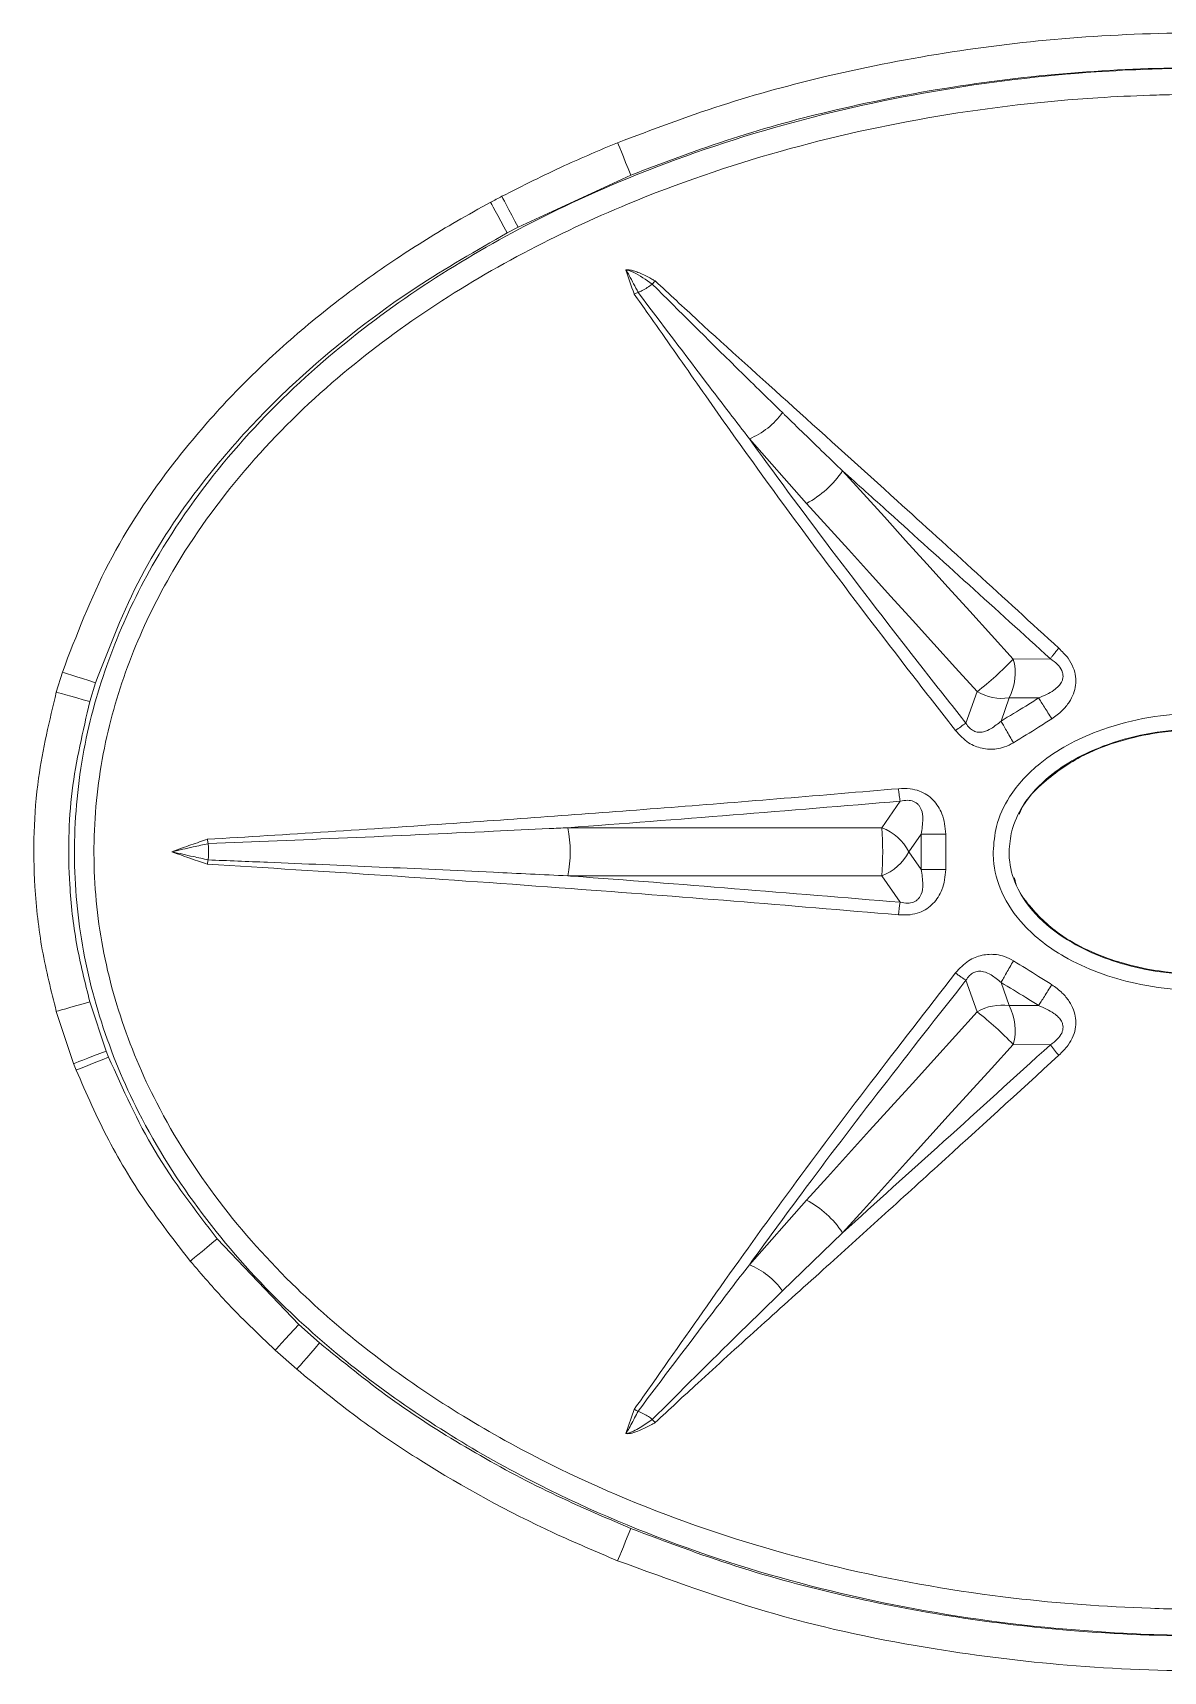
# Model space of a CAD drawing. Extents: x 36 to 784, y -97 to 961.
# Drawn here: x 183.6 to 248.4, y 769.4 to 863.3 of the extents above; entities that cross this region are included whole.
import ezdxf

# ---------------------------------------------------------------- set-up
doc = ezdxf.new("R2010")
doc.units = 0
doc.header["$LTSCALE"] = 23.1
doc.header["$MEASUREMENT"] = 0
doc.layers.get('0').update_dxf_attribs({"linetype": 'CONTINUOUS'})

# ---------------------------------------------------------------- blocks, each defined once
blk = doc.blocks.new('A$C09C61915')
at = {"color": 7, "linetype": 'Continuous', "lineweight": 15}
for p, q in [((34.207, 85.722), (27.751, 82.735)), ((27.751, 82.735), (27.127, 82.403)), ((34.63, 78.996), (34.632, 78.996)), ((44.279, 66.907), (41.004, 70.606)), ((56.124, 57.981), (58.255, 58.001)), ((1.289, 56.089), (1.636, 57.237)), ((3.539, 56.627), (3.212, 55.544)), ((53.418, 54.303), (54.063, 56.114)), ((55.886, 55.757), (55.43, 54.431)), ((57.581, 55.752), (55.886, 55.757)), ((48.605, 48.317), (49.65, 49.836)), ((30.6, 48.317), (48.605, 48.317)), ((50.853, 47.952), (50.143, 46.938)), ((9.993, 47.4), (9.992, 47.406)), ((9.992, 46.47), (9.993, 46.477)), ((50.143, 46.938), (50.853, 45.925)), ((48.605, 45.559), (30.6, 45.559)), ((49.65, 44.041), (48.605, 45.559)), ((54.063, 37.762), (53.418, 39.573)), ((55.43, 39.446), (55.886, 38.119)), ((2.283, 34.797), (1.289, 37.787)), ((3.212, 38.332), (4.15, 35.511)), ((55.886, 38.119), (57.581, 38.125)), ((58.255, 35.875), (56.124, 35.895)), ((2.427, 34.427), (2.283, 34.797)), ((4.15, 35.511), (4.287, 35.16)), ((41.004, 23.271), (44.279, 26.969)), ((10.511, 24.752), (15.18, 19.852)), ((46.341, 25.104), (42.901, 21.77)), ((15.18, 19.852), (16.373, 18.793)), ((15.069, 17.278), (13.831, 18.377)), ((33.926, 13.593), (34.406, 14.977)), ((34.632, 14.88), (34.63, 14.881)), ((35.442, 14.404), (35.435, 14.411))]:
    blk.add_line(p, q, dxfattribs=at)
at = {"color": 7, "linetype": 'Continuous', "lineweight": 15, "flags": 128}
for points in [[(34.207, 85.722), (34.058, 86.09), (33.914, 86.444), (33.783, 86.769), (33.668, 87.052), (33.575, 87.282), (33.506, 87.45), (33.466, 87.549), (33.456, 87.575)], [(27.127, 82.403), (26.938, 82.753), (26.758, 83.089), (26.591, 83.397), (26.447, 83.667), (26.329, 83.885), (26.243, 84.045), (26.193, 84.139), (26.18, 84.163)], [(27.751, 82.735), (27.567, 83.086), (27.389, 83.424), (27.226, 83.735), (27.084, 84.005), (26.969, 84.225), (26.885, 84.385), (26.835, 84.48), (26.822, 84.505)], [(46.341, 68.773), (47.536, 67.454), (48.741, 66.125), (49.955, 64.786), (51.177, 63.438), (52.406, 62.083), (53.64, 60.721), (54.88, 59.353), (56.124, 57.981)], [(54.063, 56.114), (52.819, 57.487), (51.579, 58.854), (50.345, 60.216), (49.116, 61.572), (47.893, 62.92), (46.679, 64.259), (45.474, 65.589), (44.279, 66.907)], [(3.539, 56.627), (3.161, 56.748), (2.798, 56.865), (2.464, 56.972), (2.173, 57.065), (1.937, 57.141), (1.764, 57.196), (1.663, 57.229), (1.636, 57.237)], [(3.212, 55.544), (2.83, 55.653), (2.463, 55.757), (2.126, 55.852), (1.832, 55.936), (1.593, 56.003), (1.419, 56.053), (1.316, 56.082), (1.289, 56.089)], [(3.212, 38.332), (2.83, 38.224), (2.463, 38.12), (2.126, 38.024), (1.832, 37.941), (1.593, 37.873), (1.419, 37.824), (1.316, 37.795), (1.289, 37.787)], [(44.279, 26.969), (45.474, 28.288), (46.679, 29.617), (47.893, 30.957), (49.116, 32.305), (50.345, 33.66), (51.579, 35.022), (52.819, 36.39), (54.063, 37.762)], [(56.124, 35.895), (54.88, 34.523), (53.64, 33.156), (52.406, 31.794), (51.177, 30.438), (49.955, 29.09), (48.741, 27.751), (47.536, 26.422), (46.341, 25.104)], [(4.15, 35.511), (3.779, 35.369), (3.423, 35.233), (3.095, 35.108), (2.81, 34.999), (2.578, 34.91), (2.409, 34.846), (2.309, 34.807), (2.283, 34.797)], [(4.287, 35.16), (3.917, 35.015), (3.562, 34.874), (3.236, 34.746), (2.952, 34.634), (2.721, 34.543), (2.552, 34.476), (2.453, 34.437), (2.427, 34.427)], [(10.511, 24.752), (10.205, 24.5), (9.91, 24.257), (9.639, 24.034), (9.404, 23.84), (9.212, 23.682), (9.072, 23.567), (8.99, 23.499), (8.968, 23.481)], [(15.18, 19.852), (14.912, 19.558), (14.654, 19.277), (14.418, 19.018), (14.211, 18.793), (14.044, 18.61), (13.922, 18.476), (13.85, 18.397), (13.831, 18.377)], [(16.373, 18.793), (16.114, 18.492), (15.865, 18.202), (15.636, 17.937), (15.437, 17.705), (15.275, 17.517), (15.157, 17.38), (15.088, 17.299), (15.069, 17.278)], [(34.207, 8.155), (34.058, 7.786), (33.914, 7.433), (33.783, 7.108), (33.668, 6.825), (33.575, 6.595), (33.506, 6.427), (33.466, 6.328), (33.456, 6.302)]]:
    blk.add_lwpolyline(points, dxfattribs=at)
at = {"color": 7, "linetype": 'Continuous', "lineweight": 15}
for centre, radius, start, end in [((39.314, 74.692), 4.422, 292.45764, 324.20928), ((41.703, 71.826), 5.553, 297.63906, 326.63873), ((42.222, 71.253), 19.22, 308.03127, 316.32792), ((53.239, 57.165), 2.999, 331.99348, 15.79124), ((55.48, 58.516), 2.788, 239.46403, 278.37039), ((56.398, 49.464), 5.684, 121.62404, 128.96035), ((23.849, 46.938), 6.89, 348.45607, 11.54393), ((24.182, 46.938), 24.462, 356.76868, 3.23132), ((47.563, 45.606), 2.904, 27.29893, 68.98093), ((47.563, 48.27), 2.904, 291.01907, 332.70107), ((55.281, 42.906), 5.745, 168.61235, 175.82905), ((55.48, 35.361), 2.788, 81.62961, 120.53597), ((42.222, 22.623), 19.22, 43.67208, 51.96873), ((53.239, 36.711), 2.999, 344.20876, 28.00652), ((62.447, 38.772), 5.095, 214.65288, 223.35732), ((41.703, 22.05), 5.553, 33.36127, 62.36093), ((39.314, 19.184), 4.422, 35.79072, 67.54235)]:
    blk.add_arc(centre, radius, start, end, dxfattribs=at)
for points, knots in [([(33.456, 87.575), (35.424, 88.32), (39.372, 89.815), (45.786, 91.548), (52.608, 92.878), (59.873, 93.703), (67.24, 93.967), (75.301, 93.629), (83.677, 92.514), (92.326, 90.56), (97.713, 88.573), (100.42, 87.575)], [0, 0, 0, 0, 0.092083, 0.184716, 0.2904, 0.396092, 0.504435, 0.612778, 0.748907, 0.873818, 1, 1, 1, 1]), ([(66.938, 2.034), (66.605, 2.032), (65.605, 2.025), (61.936, 2.135), (55.34, 2.638), (46.24, 4.251), (36.804, 7.044), (29.061, 10.44), (22.977, 13.974), (18.371, 17.241), (13.805, 21.23), (9.508, 26.084), (6.037, 31.556), (3.728, 37.137), (2.453, 42.613), (2.194, 48.237), (2.905, 53.722), (4.522, 58.896), (7.134, 64.269), (11.001, 69.686), (16.02, 74.758), (21.542, 79.003), (27.358, 82.512), (34.279, 85.793), (42.345, 88.602), (51.52, 90.678), (58.758, 91.54), (63.397, 91.783), (65.166, 91.835), (66.052, 91.848), (66.558, 91.848), (66.811, 91.844), (66.938, 91.842)], [0, 0, 0, 0, 0.005772, 0.017318, 0.063538, 0.120199, 0.177022, 0.233587, 0.266126, 0.298725, 0.331226, 0.370926, 0.410575, 0.442841, 0.475084, 0.507445, 0.539809, 0.570354, 0.600919, 0.642916, 0.684972, 0.724036, 0.763246, 0.802372, 0.856486, 0.910793, 0.964964, 0.98247, 0.991233, 0.995616, 0.997808, 1, 1, 1, 1]), ([(99.669, 85.722), (97.67, 86.477), (93.672, 87.986), (87.42, 89.646), (81.024, 90.878), (74.326, 91.661), (67.413, 91.962), (60.262, 91.724), (53.091, 90.932), (46.315, 89.619), (39.992, 87.912), (36.139, 86.453), (34.207, 85.722)], [0, 0, 0, 0, 0.095622, 0.191257, 0.289179, 0.387108, 0.492928, 0.598748, 0.707186, 0.815614, 0.907542, 1, 1, 1, 1]), ([(66.873, 90.353), (66.873, 90.353), (66.765, 90.353), (66.536, 90.357), (66.061, 90.348), (65.197, 90.332), (63.459, 90.288), (58.895, 90.07), (51.773, 89.254), (42.742, 87.251), (34.805, 84.528), (28, 81.344), (22.286, 77.94), (16.866, 73.823), (11.943, 68.91), (8.156, 63.671), (5.595, 58.477), (4.011, 53.485), (3.312, 48.191), (3.566, 42.763), (4.819, 37.48), (7.081, 32.088), (10.48, 26.8), (14.692, 22.1), (19.169, 18.235), (23.692, 15.066), (29.674, 11.635), (37.291, 8.338), (46.578, 5.636), (55.533, 4.089), (62.02, 3.623), (65.607, 3.531), (66.567, 3.524), (66.873, 3.524), (66.873, 3.524)], [0, 0, 0, 0, 0, 0.00192, 0.004059, 0.008426, 0.017248, 0.034896, 0.089458, 0.144157, 0.198663, 0.237906, 0.277233, 0.316412, 0.358314, 0.400156, 0.430426, 0.460675, 0.492645, 0.524609, 0.556512, 0.588439, 0.627896, 0.667405, 0.699959, 0.73261, 0.765203, 0.822141, 0.879338, 0.936373, 0.982965, 0.994567, 1, 1, 1, 1, 1]), ([(26.822, 84.505), (28.013, 85.108), (30.188, 86.21), (32.437, 87.149), (33.456, 87.575)], [0, 0, 0, 0, 0.547282, 1, 1, 1, 1]), ([(1.636, 57.237), (2.443, 59.344), (4.082, 63.626), (7.456, 68.641), (10.801, 72.585), (13.874, 75.618), (17.208, 78.421), (20.682, 80.915), (23.698, 82.798), (25.528, 83.805), (26.18, 84.163)], [0, 0, 0, 0, 0.1809261, 0.3676758, 0.4821539, 0.5966569, 0.7143393, 0.8320382, 0.940216, 1, 1, 1, 1]), ([(26.18, 84.163), (26.181, 84.164), (26.395, 84.279), (26.61, 84.392), (26.822, 84.505)], [0, 0, 0, 0, 0.0084267, 1, 1, 1, 1]), ([(27.127, 82.403), (25.367, 81.396), (21.226, 79.028), (16.333, 75.21), (12.354, 71.322), (9.144, 67.546), (5.897, 62.751), (4.333, 58.688), (3.539, 56.627)], [0, 0, 0, 0, 0.169862, 0.399881, 0.51791, 0.635911, 0.81531, 1, 1, 1, 1]), ([(33.926, 80.284), (33.927, 80.284), (33.956, 80.289), (34.051, 80.296), (34.201, 80.276), (34.401, 80.225), (34.653, 80.136), (35.004, 79.983), (35.331, 79.813), (35.545, 79.69), (35.608, 79.654)], [0, 0, 0, 0, 0.002122, 0.042828, 0.140146, 0.236653, 0.376084, 0.579241, 0.87684, 1, 1, 1, 1]), ([(34.406, 78.9), (34.405, 78.903), (34.232, 79.365), (34.078, 79.826), (33.926, 80.284)], [0, 0, 0, 0, 0.0077247, 1, 1, 1, 1]), ([(33.926, 80.284), (33.929, 80.284), (33.952, 80.283), (33.993, 80.278), (34.066, 80.264), (34.186, 80.228), (34.689, 80.015), (35.089, 79.72), (35.435, 79.466)], [0, 0, 0, 0, 0.0051713, 0.0357285, 0.0660692, 0.1259867, 0.2437898, 1, 1, 1, 1]), ([(34.632, 78.996), (34.46, 79.325), (34.233, 79.76), (34, 80.186), (33.927, 80.282), (33.926, 80.284)], [0, 0, 0, 0, 0.750434, 0.994336, 1, 1, 1, 1]), ([(34.63, 78.996), (34.559, 78.968), (34.483, 78.94), (34.41, 78.902), (34.406, 78.9)], [0, 0, 0, 0, 0.94241, 1, 1, 1, 1]), ([(52.824, 53.883), (52.117, 54.79), (49.596, 58.019), (45.41, 63.505), (41.14, 69.319), (37.802, 74.062), (35.782, 76.961), (34.668, 78.531), (34.406, 78.9)], [0, 0, 0, 0, 0.101963, 0.363142, 0.624297, 0.787092, 0.949929, 1, 1, 1, 1]), ([(41.004, 70.606), (40.242, 71.601), (38, 74.531), (35.97, 77.22), (34.63, 78.996)], [0, 0, 0, 0, 0.339628, 1, 1, 1, 1]), ([(35.435, 79.466), (35.249, 79.334), (34.991, 79.151), (34.71, 79.03), (34.632, 78.996)], [0, 0, 0, 0, 0.723031, 1, 1, 1, 1]), ([(35.435, 79.466), (35.436, 79.467), (35.439, 79.469), (35.441, 79.471), (35.442, 79.473)], [0, 0, 0, 0, 0.361033, 1, 1, 1, 1]), ([(35.608, 79.654), (35.604, 79.651), (35.579, 79.627), (35.522, 79.569), (35.472, 79.509), (35.442, 79.473)], [0, 0, 0, 0, 0.058321, 0.437836, 1, 1, 1, 1]), ([(35.442, 79.473), (37.01, 77.909), (39.391, 75.534), (42.008, 72.979), (42.901, 72.106)], [0, 0, 0, 0, 0.658498, 1, 1, 1, 1]), ([(35.608, 79.654), (36.414, 78.903), (38.921, 76.569), (43.511, 72.449), (48.92, 67.566), (54.031, 62.907), (57.167, 60.041), (58.742, 58.602)], [0, 0, 0, 0, 0.118758, 0.369098, 0.623184, 0.81075, 1, 1, 1, 1]), ([(42.901, 72.106), (42.943, 72.066), (43.727, 71.3), (44.866, 70.194), (45.99, 69.111), (46.341, 68.773)], [0, 0, 0, 0, 0.03711, 0.699328, 1, 1, 1, 1]), ([(41.004, 70.606), (41.063, 70.523), (42.648, 68.336), (45.968, 63.858), (50.167, 58.425), (52.709, 55.202), (53.418, 54.303)], [0, 0, 0, 0, 0.015997, 0.423251, 0.839244, 1, 1, 1, 1]), ([(58.255, 58.001), (56.695, 59.417), (53.562, 62.26), (49.596, 65.85), (47.223, 67.981), (46.341, 68.773)], [0, 0, 0, 0, 0.383728, 0.770822, 1, 1, 1, 1]), ([(58.255, 58.001), (58.286, 58.046), (58.348, 58.135), (58.468, 58.288), (58.6, 58.447), (58.695, 58.551), (58.742, 58.602)], [0, 0, 0, 0, 0.247214, 0.500004, 0.75279, 1, 1, 1, 1]), ([(58.742, 58.602), (58.927, 58.418), (59.259, 58.089), (59.579, 57.525), (59.724, 56.993), (59.718, 56.48), (59.591, 55.979), (59.33, 55.485), (58.923, 54.977), (58.543, 54.707), (58.333, 54.557)], [0, 0, 0, 0, 0.161747, 0.289434, 0.398699, 0.500716, 0.603834, 0.715105, 0.842634, 1, 1, 1, 1]), ([(58.255, 58.001), (58.397, 57.899), (58.651, 57.715), (58.881, 57.407), (58.968, 57.161), (58.987, 56.986), (58.962, 56.813), (58.885, 56.617), (58.715, 56.4), (58.293, 56.058), (57.883, 55.881), (57.581, 55.752)], [0, 0, 0, 0, 0.163588, 0.292853, 0.348147, 0.399816, 0.450543, 0.503162, 0.587604, 0.696719, 1, 1, 1, 1]), ([(1.289, 37.787), (0.995, 38.957), (0.403, 41.312), (-0.088, 45.79), (0.027, 50.799), (0.899, 54.454), (1.289, 56.089)], [0, 0, 0, 0, 0.195211, 0.392692, 0.728135, 1, 1, 1, 1]), ([(3.212, 55.544), (2.814, 53.848), (2.007, 50.408), (1.935, 45.714), (2.376, 41.661), (2.932, 39.446), (3.212, 38.332)], [0, 0, 0, 0, 0.299296, 0.607182, 0.802435, 1, 1, 1, 1]), ([(55.43, 54.431), (55.902, 54.716), (56.622, 55.151), (57.336, 55.598), (57.581, 55.752)], [0, 0, 0, 0, 0.655856, 1, 1, 1, 1]), ([(57.581, 55.752), (57.627, 55.678), (57.721, 55.53), (57.906, 55.237), (58.112, 54.91), (58.26, 54.674), (58.333, 54.557)], [0, 0, 0, 0, 0.2471793, 0.4999979, 0.7528188, 1, 1, 1, 1]), ([(54.976, 46.938), (55.015, 47.429), (55.102, 48.536), (55.961, 50.361), (57.43, 51.921), (59.212, 53.093), (61.184, 53.989), (63.549, 54.64), (66.288, 54.94), (69.067, 54.834), (71.554, 54.344), (73.677, 53.582), (75.666, 52.518), (77.45, 50.996), (78.536, 49.165), (78.952, 47.44), (78.875, 45.753), (78.118, 43.816), (76.372, 41.791), (73.851, 40.301), (71.069, 39.4), (68.458, 38.992), (65.782, 38.963), (63.268, 39.306), (61, 39.962), (58.78, 40.983), (56.784, 42.486), (55.411, 44.467), (55.001, 45.992), (54.98, 46.785), (54.976, 46.938)], [0, 0, 0, 0, 0.023255, 0.052425, 0.093749, 0.123503, 0.153309, 0.196338, 0.239415, 0.283716, 0.327985, 0.359288, 0.390548, 0.434815, 0.468851, 0.489793, 0.518434, 0.547542, 0.587043, 0.643158, 0.684292, 0.725477, 0.768244, 0.810997, 0.84553, 0.880018, 0.926732, 0.962333, 0.992715, 1, 1, 1, 1]), ([(58.333, 54.557), (58.083, 54.398), (57.357, 53.934), (56.623, 53.484), (56.142, 53.188)], [0, 0, 0, 0, 0.344209, 1, 1, 1, 1]), ([(56.142, 53.188), (55.976, 53.098), (55.669, 52.933), (55.054, 52.792), (54.329, 52.826), (53.473, 53.165), (53.054, 53.628), (52.824, 53.883)], [0, 0, 0, 0, 0.151064, 0.27826, 0.501717, 0.725818, 1, 1, 1, 1]), ([(55.43, 54.431), (55.246, 54.278), (54.942, 54.024), (54.491, 53.805), (54.133, 53.771), (53.846, 53.852), (53.595, 54.037), (53.48, 54.21), (53.418, 54.303)], [0, 0, 0, 0, 0.302212, 0.501714, 0.622966, 0.737427, 0.859151, 1, 1, 1, 1]), ([(55.43, 54.431), (55.472, 54.353), (55.557, 54.197), (55.731, 53.891), (55.927, 53.551), (56.071, 53.308), (56.142, 53.188)], [0, 0, 0, 0, 0.247113, 0.499999, 0.752887, 1, 1, 1, 1]), ([(55.887, 46.938), (55.89, 46.813), (55.907, 46.157), (56.293, 44.76), (57.552, 43.052), (59.369, 41.72), (61.329, 40.813), (63.465, 40.193), (65.84, 39.863), (68.374, 39.891), (70.845, 40.281), (73.448, 41.129), (75.763, 42.499), (77.313, 44.306), (77.967, 45.952), (78.033, 47.353), (77.678, 48.799), (76.728, 50.394), (74.657, 52.168), (71.903, 53.349), (68.957, 53.937), (66.324, 54.038), (63.729, 53.751), (60.951, 52.979), (58.44, 51.647), (56.739, 49.833), (55.994, 48.267), (55.919, 47.342), (55.887, 46.938)], [0, 0, 0, 0, 0.006568, 0.034281, 0.074043, 0.115132, 0.15078, 0.186478, 0.231022, 0.275575, 0.318455, 0.361277, 0.418174, 0.456581, 0.483505, 0.50937, 0.528432, 0.560695, 0.604644, 0.668792, 0.714931, 0.761099, 0.80598, 0.85081, 0.911318, 0.951759, 0.978955, 1, 1, 1, 1]), ([(56.195, 45.439), (56.199, 45.413), (56.294, 44.863), (57.126, 43.67), (58.551, 42.282), (60.396, 41.252), (62.424, 40.485), (64.827, 39.987), (67.562, 39.872), (70.297, 40.185), (73.027, 40.99), (75.402, 42.294), (77.059, 43.982), (77.896, 45.729), (78.026, 47.413), (77.518, 49.113), (76.243, 50.876), (74.272, 52.273), (72.005, 53.219), (69.631, 53.798), (66.982, 54.023), (64.342, 53.812), (61.994, 53.254), (59.77, 52.367), (57.89, 51.019), (56.708, 49.793), (56.484, 49.124), (56.476, 49.1)], [0, 0, 0, 0, 0.001489, 0.03136, 0.078077, 0.113484, 0.148956, 0.199732, 0.250546, 0.302174, 0.353723, 0.409626, 0.452557, 0.484489, 0.51661, 0.544971, 0.582468, 0.636778, 0.678368, 0.72002, 0.773549, 0.827079, 0.868034, 0.908934, 0.96034, 0.998594, 1, 1, 1, 1]), ([(9.942, 47.651), (12.231, 47.791), (16.821, 48.073), (23.632, 48.533), (30.206, 49.003), (36.531, 49.479), (42.98, 49.996), (47.361, 50.367), (49.552, 50.553)], [0, 0, 0, 0, 0.185593, 0.372143, 0.527972, 0.683803, 0.841902, 1, 1, 1, 1]), ([(49.65, 49.836), (46.44, 49.568), (39.994, 49.029), (33.74, 48.555), (30.6, 48.317)], [0, 0, 0, 0, 0.497998, 1, 1, 1, 1]), ([(49.552, 50.553), (49.775, 50.561), (50.179, 50.577), (50.733, 50.442), (51.178, 50.22), (51.66, 49.814), (52.15, 49.068), (52.223, 48.352), (52.264, 47.955)], [0, 0, 0, 0, 0.156633, 0.284323, 0.396956, 0.50394, 0.724988, 1, 1, 1, 1]), ([(49.65, 49.836), (49.64, 49.886), (49.62, 49.986), (49.593, 50.164), (49.569, 50.356), (49.557, 50.487), (49.552, 50.553)], [0, 0, 0, 0, 0.247547, 0.500003, 0.752462, 1, 1, 1, 1]), ([(49.65, 49.836), (49.789, 49.862), (50.042, 49.909), (50.359, 49.855), (50.56, 49.752), (50.684, 49.649), (50.785, 49.519), (50.92, 49.249), (50.971, 48.705), (50.898, 48.237), (50.853, 47.952)], [0, 0, 0, 0, 0.149819, 0.2722561, 0.3274325, 0.3812939, 0.4362616, 0.494622, 0.6910868, 1, 1, 1, 1]), ([(9.992, 47.406), (12.627, 47.513), (17.919, 47.727), (24.544, 48.027), (28.814, 48.23), (30.243, 48.3), (30.6, 48.317)], [0, 0, 0, 0, 0.398728, 0.800528, 0.950164, 1, 1, 1, 1]), ([(50.853, 47.952), (50.939, 47.952), (51.115, 47.953), (51.461, 47.954), (51.848, 47.954), (52.126, 47.955), (52.264, 47.955)], [0, 0, 0, 0, 0.247183, 0.5, 0.752818, 1, 1, 1, 1]), ([(7.916, 46.938), (8.117, 47.012), (8.639, 47.203), (9.315, 47.44), (9.793, 47.6), (9.942, 47.651)], [0, 0, 0, 0, 0.299517, 0.780612, 1, 1, 1, 1]), ([(7.916, 46.938), (7.923, 46.94), (8.325, 47.034), (9.012, 47.19), (9.706, 47.339), (9.993, 47.4)], [0, 0, 0, 0, 0.009147, 0.590233, 1, 1, 1, 1]), ([(9.992, 47.406), (9.974, 47.483), (9.954, 47.564), (9.943, 47.646), (9.942, 47.651)], [0, 0, 0, 0, 0.946526, 1, 1, 1, 1]), ([(9.993, 47.4), (10.001, 47.316), (10.029, 47.011), (10.008, 46.701), (9.993, 46.477)], [0, 0, 0, 0, 0.2766883, 1, 1, 1, 1]), ([(9.942, 46.226), (9.793, 46.276), (9.315, 46.437), (8.639, 46.673), (8.117, 46.865), (7.916, 46.938)], [0, 0, 0, 0, 0.219388, 0.700483, 1, 1, 1, 1]), ([(9.993, 46.477), (9.706, 46.538), (9.013, 46.686), (8.326, 46.842), (7.924, 46.937), (7.916, 46.938)], [0, 0, 0, 0, 0.409767, 0.989383, 1, 1, 1, 1]), ([(9.942, 46.226), (9.943, 46.23), (9.954, 46.312), (9.974, 46.394), (9.992, 46.47)], [0, 0, 0, 0, 0.053474, 1, 1, 1, 1]), ([(49.552, 43.324), (46.393, 43.59), (40.052, 44.125), (30.216, 44.878), (20.04, 45.599), (13.32, 46.016), (9.942, 46.226)], [0, 0, 0, 0, 0.228149, 0.458071, 0.72757, 1, 1, 1, 1]), ([(30.6, 45.559), (29.175, 45.628), (25.511, 45.805), (19.742, 46.067), (14.313, 46.298), (11.118, 46.426), (9.992, 46.47)], [0, 0, 0, 0, 0.199439, 0.513061, 0.828222, 1, 1, 1, 1]), ([(30.6, 45.559), (30.706, 45.552), (33.851, 45.319), (40.145, 44.833), (46.473, 44.305), (49.65, 44.041)], [0, 0, 0, 0, 0.017174, 0.506697, 1, 1, 1, 1]), ([(52.264, 45.921), (52.223, 45.525), (52.15, 44.809), (51.66, 44.062), (51.178, 43.656), (50.733, 43.434), (50.179, 43.3), (49.775, 43.315), (49.552, 43.324)], [0, 0, 0, 0, 0.275012, 0.49606, 0.603044, 0.715677, 0.843367, 1, 1, 1, 1]), ([(50.853, 45.925), (50.898, 45.639), (50.971, 45.172), (50.92, 44.627), (50.785, 44.357), (50.684, 44.228), (50.56, 44.125), (50.359, 44.021), (50.042, 43.968), (49.789, 44.015), (49.65, 44.041)], [0, 0, 0, 0, 0.308953, 0.505386, 0.563751, 0.618723, 0.672589, 0.727767, 0.8502, 1, 1, 1, 1]), ([(50.853, 45.925), (50.939, 45.925), (51.115, 45.924), (51.461, 45.923), (51.848, 45.922), (52.126, 45.922), (52.264, 45.921)], [0, 0, 0, 0, 0.247183, 0.5, 0.752818, 1, 1, 1, 1]), ([(52.824, 39.993), (53.054, 40.248), (53.473, 40.712), (54.329, 41.05), (55.054, 41.084), (55.669, 40.944), (55.976, 40.778), (56.142, 40.689)], [0, 0, 0, 0, 0.274182, 0.498283, 0.72174, 0.848936, 1, 1, 1, 1]), ([(55.43, 39.446), (55.472, 39.523), (55.557, 39.68), (55.731, 39.986), (55.927, 40.325), (56.071, 40.568), (56.142, 40.689)], [0, 0, 0, 0, 0.247113, 0.499999, 0.752887, 1, 1, 1, 1]), ([(56.142, 40.689), (56.623, 40.393), (57.357, 39.942), (58.083, 39.479), (58.333, 39.319)], [0, 0, 0, 0, 0.655791, 1, 1, 1, 1]), ([(34.406, 14.977), (34.668, 15.346), (36.173, 17.468), (39.04, 21.609), (43.302, 27.535), (47.927, 33.7), (51.183, 37.884), (52.824, 39.993)], [0, 0, 0, 0, 0.050073, 0.287786, 0.529073, 0.762529, 1, 1, 1, 1]), ([(53.418, 39.573), (51.803, 37.519), (48.545, 33.377), (44.397, 27.92), (41.987, 24.618), (41.004, 23.271)], [0, 0, 0, 0, 0.367966, 0.742097, 1, 1, 1, 1]), ([(53.418, 39.573), (53.375, 39.6), (53.288, 39.653), (53.138, 39.756), (52.981, 39.87), (52.876, 39.953), (52.824, 39.993)], [0, 0, 0, 0, 0.247484, 0.5, 0.752508, 1, 1, 1, 1]), ([(53.418, 39.573), (53.48, 39.666), (53.595, 39.84), (53.846, 40.024), (54.133, 40.105), (54.492, 40.072), (54.942, 39.852), (55.246, 39.599), (55.43, 39.446)], [0, 0, 0, 0, 0.140865, 0.262594, 0.377049, 0.498292, 0.697824, 1, 1, 1, 1]), ([(57.581, 38.125), (57.336, 38.279), (56.622, 38.726), (55.902, 39.161), (55.43, 39.446)], [0, 0, 0, 0, 0.344144, 1, 1, 1, 1]), ([(57.581, 38.125), (57.627, 38.198), (57.721, 38.347), (57.906, 38.64), (58.112, 38.967), (58.26, 39.203), (58.333, 39.319)], [0, 0, 0, 0, 0.2471793, 0.4999979, 0.7528188, 1, 1, 1, 1]), ([(58.333, 39.319), (58.543, 39.17), (58.923, 38.9), (59.33, 38.392), (59.591, 37.898), (59.718, 37.397), (59.724, 36.884), (59.579, 36.352), (59.259, 35.787), (58.927, 35.458), (58.742, 35.274)], [0, 0, 0, 0, 0.157366, 0.284895, 0.396166, 0.499284, 0.601301, 0.710566, 0.838253, 1, 1, 1, 1]), ([(57.581, 38.125), (57.883, 37.995), (58.293, 37.819), (58.715, 37.476), (58.885, 37.26), (58.962, 37.063), (58.987, 36.891), (58.968, 36.716), (58.881, 36.47), (58.651, 36.162), (58.397, 35.978), (58.255, 35.875)], [0, 0, 0, 0, 0.303319, 0.412426, 0.496848, 0.549471, 0.600203, 0.651876, 0.707173, 0.836433, 1, 1, 1, 1]), ([(46.341, 25.104), (48.263, 26.834), (52.138, 30.32), (56.206, 34.014), (58.255, 35.875)], [0, 0, 0, 0, 0.496206, 1, 1, 1, 1]), ([(4.287, 35.16), (5.108, 33.327), (6.771, 29.612), (9.254, 26.386), (10.511, 24.752)], [0, 0, 0, 0, 0.493566, 1, 1, 1, 1]), ([(58.742, 35.274), (56.412, 33.145), (52.893, 29.928), (48.354, 25.803), (44.888, 22.672), (41.431, 19.559), (38.292, 16.723), (36.414, 14.973), (35.608, 14.222)], [0, 0, 0, 0, 0.280272, 0.423358, 0.566446, 0.723398, 0.881253, 1, 1, 1, 1]), ([(8.968, 23.481), (8.147, 24.534), (6.429, 26.735), (4.191, 30.385), (3.017, 33.074), (2.427, 34.427)], [0, 0, 0, 0, 0.312865, 0.654334, 1, 1, 1, 1]), ([(13.831, 18.377), (12.862, 19.296), (11.155, 20.916), (9.628, 22.707), (8.968, 23.481)], [0, 0, 0, 0, 0.567451, 1, 1, 1, 1]), ([(34.63, 14.881), (36.028, 16.733), (38.059, 19.424), (40.304, 22.356), (41.004, 23.271)], [0, 0, 0, 0, 0.688088, 1, 1, 1, 1]), ([(42.901, 21.77), (42.08, 20.969), (39.462, 18.412), (37.078, 16.035), (35.442, 14.404)], [0, 0, 0, 0, 0.3136063, 1, 1, 1, 1]), ([(16.373, 18.793), (17.703, 17.711), (20.364, 15.547), (24.744, 12.749), (29.346, 10.238), (32.587, 8.849), (34.207, 8.155)], [0, 0, 0, 0, 0.246487, 0.493034, 0.746498, 1, 1, 1, 1]), ([(33.456, 6.302), (32.227, 6.822), (28.338, 8.469), (23.328, 11.217), (18.483, 14.474), (16.207, 16.343), (15.069, 17.278)], [0, 0, 0, 0, 0.186113, 0.589321, 0.794675, 1, 1, 1, 1]), ([(33.926, 13.593), (33.927, 13.595), (34, 13.691), (34.199, 14.054), (34.426, 14.485), (34.598, 14.815), (34.632, 14.88)], [0, 0, 0, 0, 0.0056638, 0.2491555, 0.852165, 1, 1, 1, 1]), ([(35.435, 14.411), (35.21, 14.247), (34.87, 14.002), (34.438, 13.757), (34.203, 13.654), (34.075, 13.615), (33.997, 13.599), (33.953, 13.594), (33.929, 13.593), (33.926, 13.593)], [0, 0, 0, 0, 0.490393, 0.738896, 0.865206, 0.929461, 0.962018, 0.994832, 1, 1, 1, 1]), ([(35.608, 14.222), (35.545, 14.186), (35.331, 14.064), (35.004, 13.894), (34.654, 13.741), (34.401, 13.652), (34.201, 13.602), (34.049, 13.579), (33.955, 13.59), (33.926, 13.593)], [0, 0, 0, 0, 0.122965, 0.42063, 0.623831, 0.763291, 0.859821, 0.95715, 1, 1, 1, 1]), ([(34.406, 14.977), (34.41, 14.975), (34.483, 14.937), (34.559, 14.908), (34.63, 14.881)], [0, 0, 0, 0, 0.05759, 1, 1, 1, 1]), ([(34.632, 14.88), (34.835, 14.784), (35.116, 14.65), (35.366, 14.463), (35.435, 14.411)], [0, 0, 0, 0, 0.7231628, 1, 1, 1, 1]), ([(35.442, 14.404), (35.483, 14.354), (35.533, 14.295), (35.591, 14.238), (35.604, 14.226), (35.608, 14.222)], [0, 0, 0, 0, 0.773974, 0.941644, 1, 1, 1, 1]), ([(34.207, 8.155), (36.206, 7.4), (40.204, 5.891), (46.456, 4.231), (52.852, 2.997), (59.877, 2.184), (67.479, 1.855), (72.876, 2.223), (75.586, 2.408)], [0, 0, 0, 0, 0.15197, 0.30396, 0.459586, 0.615222, 0.806873, 1, 1, 1, 1]), ([(75.772, 0.417), (73.026, 0.23), (67.512, -0.147), (59.441, 0.195), (51.056, 1.223), (42.371, 3.046), (36.44, 5.212), (33.456, 6.302)], [0, 0, 0, 0, 0.191463, 0.3844, 0.561004, 0.779182, 1, 1, 1, 1])]:
    blk.add_open_spline(points, degree=3, knots=knots, dxfattribs=at)
for points in [[(50.853, 45.925), (50.853, 46.263), (50.854, 46.938), (50.853, 47.614), (50.853, 47.952)], [(52.264, 47.955), (52.264, 47.616), (52.265, 46.938), (52.264, 46.26), (52.264, 45.921)]]:
    blk.add_open_spline(points, degree=3, dxfattribs=at)

msp = doc.modelspace()

# ---------------------------------------------------------------- block references
msp.add_blockref('A$C09C61915', (183.667, 769.425))

doc.saveas('drawing.dxf')
